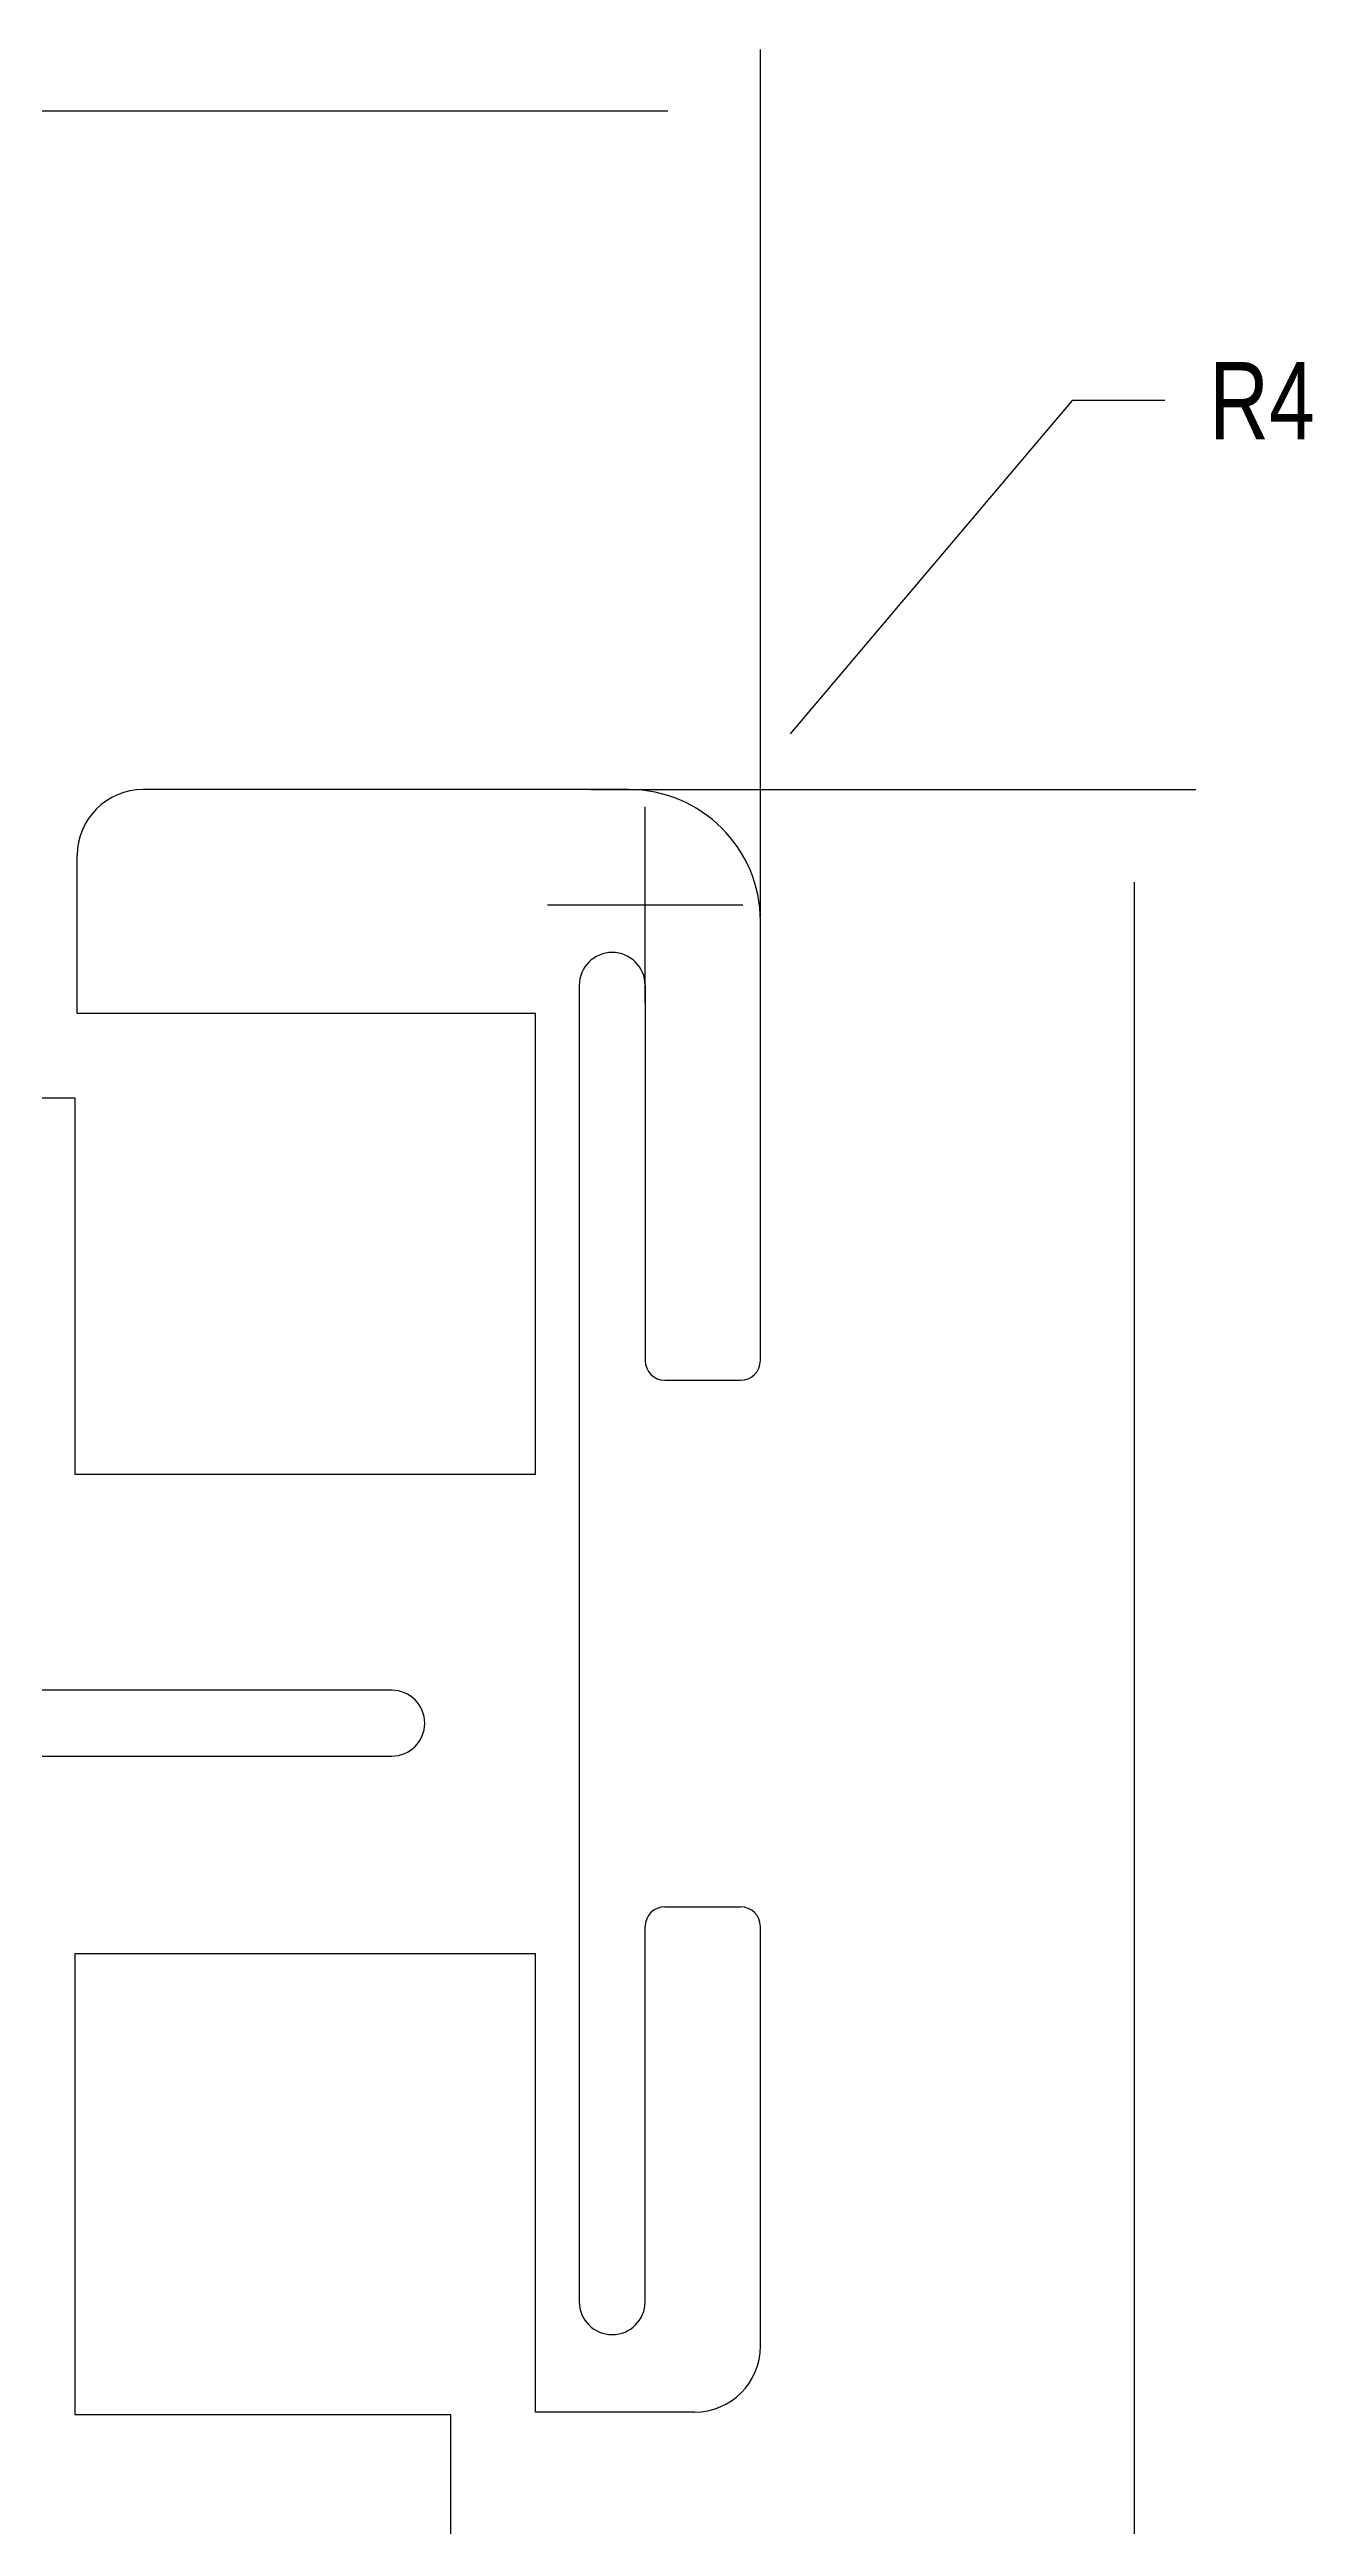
# Model space of a CAD drawing. Header units: millimetres. Extents: x -710 to -53, y 215 to 679.
# Drawn here: x -260.3 to -222, y 484.8 to 560.1 of the extents above; entities that cross this region are included whole.
import ezdxf

# ---------------------------------------------------------------- set-up
doc = ezdxf.new("R2010")
doc.units = ezdxf.units.MM
doc.header["$MEASUREMENT"] = 0
doc.layers.get('0').update_dxf_attribs({"lineweight": 0})
doc.layers.add('标注线', color=7, linetype='Continuous', lineweight=0)

# ---------------------------------------------------------------- blocks, each defined once
blk = doc.blocks.new('Block_5')
at = {"color": 18, "lineweight": 25, "true_color": 0x000000}
for p, q in [((-238.746, 533.736), (-238.746, 560.096)), ((-241.558, 558.221), (-410.83, 558.221))]:
    blk.add_line(p, q, dxfattribs=at)
blk = doc.blocks.new('Block_6')
at = {"color": 18, "lineweight": 25, "true_color": 0x000000}
for p, q in [((-243.889, 537.609), (-225.522, 537.609)), ((-227.397, 534.796), (-227.397, 473.948))]:
    blk.add_line(p, q, dxfattribs=at)
blk = doc.blocks.new('Block_7')
at = {"color": 18, "lineweight": 25, "true_color": 0x000000}
for p, q in [((-229.271, 549.427), (-237.843, 539.307)), ((-226.459, 549.427), (-229.271, 549.427)), ((-242.246, 531.139), (-242.246, 537.079)), ((-245.216, 534.109), (-239.276, 534.109))]:
    blk.add_line(p, q, dxfattribs=at)
at = {"insert": (-225.109, 548.255), "char_height": 0.2, "attachment_point": 7}
blk.add_mtext('\\C18;\\c0;\\FMyriad Pro|b0|i0|c1;\\H2.343751;\\W0.800000;R4', dxfattribs=at)

msp = doc.modelspace()

# ---------------------------------------------------------------- linework, layer by layer
at = {"color": 18, "lineweight": 25, "true_color": 0x000000}
for p, q in [((-242.746, 537.609), (-257.494, 537.609)), ((-259.494, 530.804), (-259.494, 535.609)), ((-238.746, 520.258), (-238.746, 533.609)), ((-245.572, 530.804), (-259.494, 530.804)), ((-245.572, 516.805), (-245.572, 530.804)), ((-264.622, 528.239), (-259.572, 528.239)), ((-259.572, 528.239), (-259.572, 516.805)), ((-259.572, 516.805), (-245.572, 516.805)), ((-238.746, 490.304), (-238.746, 503.058)), ((-245.572, 502.229), (-259.572, 502.229)), ((-259.572, 502.229), (-259.572, 488.23)), ((-245.572, 488.304), (-245.572, 502.229)), ((-259.572, 488.23), (-248.156, 488.23)), ((-248.156, 488.23), (-248.156, 483.179)), ((-240.746, 488.304), (-245.572, 488.304))]:
    msp.add_line(p, q, dxfattribs=at)
for points in [[(-257.494, 537.609), (-258.599, 537.609), (-259.494, 536.713), (-259.494, 535.609)], [(-238.746, 533.609), (-238.746, 535.818), (-240.537, 537.609), (-242.746, 537.609)], [(-240.746, 488.304), (-239.641, 488.304), (-238.746, 489.2), (-238.746, 490.304)]]:
    msp.add_open_spline(points, degree=3, dxfattribs=at)
at = {"layer": '标注线', "color": 18, "lineweight": 25, "true_color": 0x000000}
for p, q in [((-244.246, 531.658), (-244.246, 491.658)), ((-242.246, 531.658), (-242.246, 520.258)), ((-241.646, 519.658), (-239.346, 519.658)), ((-249.942, 510.239), (-312.528, 510.239)), ((-312.528, 508.239), (-249.942, 508.239)), ((-241.646, 503.658), (-239.346, 503.658)), ((-242.246, 491.658), (-242.246, 503.058))]:
    msp.add_line(p, q, dxfattribs=at)
for points in [[(-242.246, 531.658), (-242.246, 532.21), (-242.694, 532.658), (-243.246, 532.658), (-243.798, 532.658), (-244.246, 532.21), (-244.246, 531.658)], [(-249.942, 508.239), (-249.39, 508.239), (-248.942, 508.686), (-248.942, 509.239), (-248.942, 509.791), (-249.39, 510.239), (-249.942, 510.239)], [(-244.246, 491.658), (-244.246, 491.105), (-243.798, 490.658), (-243.246, 490.658), (-242.694, 490.658), (-242.246, 491.105), (-242.246, 491.658)]]:
    msp.add_open_spline(points, degree=3, knots=[0, 0, 0, 0, 1, 1, 1, 2, 2, 2, 2], dxfattribs=at)
for points in [[(-242.246, 520.258), (-242.246, 519.926), (-241.977, 519.658), (-241.646, 519.658)], [(-239.346, 519.658), (-239.014, 519.658), (-238.746, 519.926), (-238.746, 520.258)], [(-241.646, 503.658), (-241.977, 503.658), (-242.246, 503.389), (-242.246, 503.058)], [(-238.746, 503.058), (-238.746, 503.389), (-239.014, 503.658), (-239.346, 503.658)]]:
    msp.add_open_spline(points, degree=3, dxfattribs=at)

# ---------------------------------------------------------------- block references
for name in ['Block_5', 'Block_7', 'Block_6']:
    msp.add_blockref(name, (0, 0))

doc.saveas('drawing.dxf')
